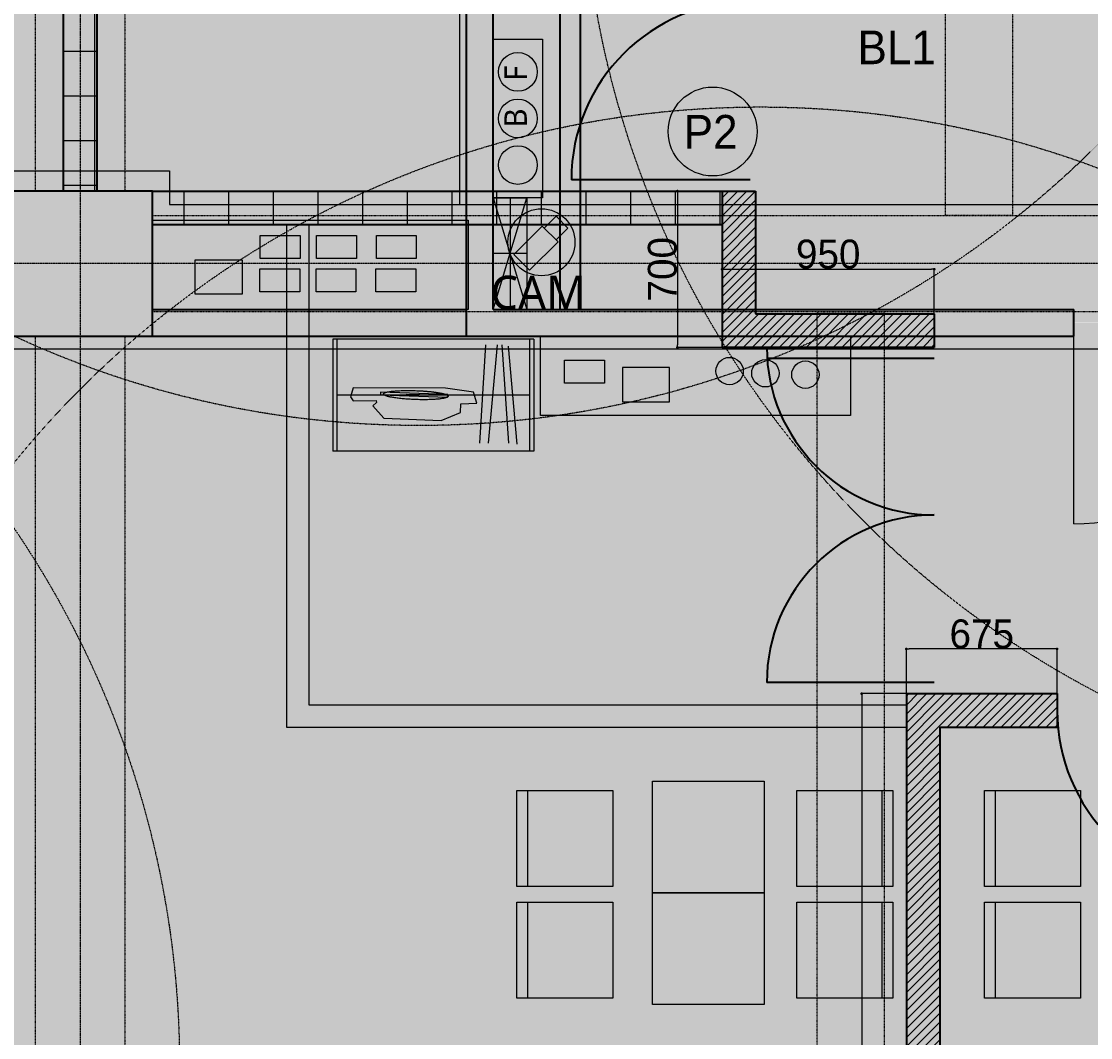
# Model space of a CAD drawing. Header units: millimetres. Extents: x -376000 to 292178, y -193032 to 188048.
# Drawn here: x -276128 to -271341, y 60384 to 64933 of the extents above; entities that cross this region are included whole.
import ezdxf

# ---------------------------------------------------------------- set-up
doc = ezdxf.new("R2010")
doc.units = ezdxf.units.MM
doc.header["$PDMODE"] = 1
doc.header["$PDSIZE"] = -2
for name, pattern in [('VW-01 短破線', [2.116125, 1.058062, -1.058062]), ('ラインタイプ-1', [2.116531, 1.058062, -1.058469]), ('ラインタイプ-28', [1.058161, 0.705383, -0.352778]), ('ラインタイプ-6', [5.291531, 3.175, -1.058062, 0.352704, -0.705764]), ('短破線', [2.116125, 1.058062, -1.058062])]:
    doc.linetypes.add(name, pattern=pattern)
for name, color, linetype, lineweight, true_color in [('02_0.25', 1, 'Continuous', 25, 0xff0000), ('02_線種-添景（家具・植栽)', 7, '短破線', 13, 0x555555), ('04_0.10', 7, 'Continuous', 9, 0x0099ff), ('05_0.05点線', 9, 'ラインタイプ-28', 5, 0x808080), ('06一点鎖線', 7, 'ラインタイプ-6', 9, 0x9999ff), ('08_ハッチ・色', 7, 'Continuous', 5, 0x888888)]:
    doc.layers.add(name, color=color, linetype=linetype, lineweight=lineweight, true_color=true_color)
for name, color, linetype, lineweight in [('07_文字・記号', 7, 'Continuous', 9), ('_セキュリティー (2D)', 7, 'Continuous', 5), ('_什器 (2D)', 7, 'Continuous', 5), ('_塗（エリア） (2D)', 7, 'Continuous', 5), ('_塗（壁） (2D)', 7, 'Continuous', 5), ('_天井プロット (2D)', 7, 'Continuous', 5), ('_平面図(既存部) (2D)', 7, 'Continuous', 5), ('_平面図（新設） (2D)', 7, 'Continuous', 5), ('_梁 (2D)', 7, 'Continuous', 5), ('_給排水ガス (2D)', 7, 'Continuous', 5), ('_解体部 (2D)', 7, 'Continuous', 5), ('寸法', 7, 'Continuous', 5)]:
    doc.layers.add(name, color=color, linetype=linetype, lineweight=lineweight)
doc.styles.add('Hiragino Kaku Gothic Pro W3', font='', dxfattribs={"bigfont": 'Hiragino Kaku Gothic Pro W3'})
doc.styles.add('Hiragino Sans W3', font='', dxfattribs={"bigfont": 'Hiragino Sans W3'})
doc.styles.add('Yu Gothic UI', font='Yu Gothic UI.ttf')
doc.styles.add('ＭＳ Ｐゴシック', font='MS PGothic.ttf')
doc.styles.get('Hiragino Kaku Gothic Pro W3').set_extended_font_data('Hiragino Kaku Gothic Pro W3')
doc.styles.get('Hiragino Sans W3').set_extended_font_data('Hiragino Sans W3')
doc.dimstyles.new('建具表寸法', dxfattribs={"dimtxt": 161.781684, "dimasz": 0.199988, "dimexe": 0, "dimexo": 0.3, "dimgap": 0.005, "dimtad": 1, "dimdsep": 46, "dimtxsty": 'Hiragino Sans W3', "dimblk": 'DOT', "dimblk1": 'DOT', "dimblk2": 'DOT', "dimcen": 0, "dimazin": 0, "dimtfac": 1, "dimtix": 1, "dimtmove": 0, "dimatfit": 0, "dimldrblk": 'VW_FILLEDARROW', "dimfxl": 1, "dimfrac": 2, "dimtolj": 1, "dimarcsym": 0})
pattern_1 = [(0, (0, 0), (1e-14, 200), []), (90, (8e-15, 133.33), (200, 0), [])]
pattern_2 = [(45, (47.625, -79.375), (47.451041, 7.238696), [])]

# ---------------------------------------------------------------- blocks, each defined once
blk = doc.blocks.new('給排水ガス (2D)')
at = {"layer": '07_文字・記号', "color": 5, "lineweight": 18, "true_color": 0x0000ff}
for p, q in [((-274165.8, 64113.6), (-274165.8, 67894.5)), ((-276315.8, 64263.6), (-275465.8, 64263.6)), ((-275465.8, 64263.6), (-275465.8, 64113.6)), ((-275465.8, 64113.6), (-269355.5, 64113.6)), ((-277507.9, 63467.6), (-268507.9, 63467.6))]:
    blk.add_line(p, q, dxfattribs=at)
blk = doc.blocks.new('塗（エリア） (2D)')
at = {"layer": '08_ハッチ・色', "linetype": 'Continuous', "lineweight": 0, "true_color": 0xffa264, "transparency": 33554636}
for points in [[(-282765.8, 71098.6), (-271765.8, 71098.6), (-271776.8, 67761.5), (-274079.8, 67761.5), (-274068.8, 63583.6), (-282765.8, 63583.6)], [(-282885.8, 63583.6), (-268715.8, 63583.6), (-268715.8, 56613.6), (-282885.8, 56613.6)]]:
    blk.add_hatch(color=21, dxfattribs=at).paths.add_polyline_path(points)
at = {"layer": '08_ハッチ・色', "linetype": 'Continuous', "lineweight": 0, "true_color": 0xd9d2ae, "transparency": 33554559}
blk.add_hatch(color=9, dxfattribs=at).paths.add_polyline_path([(-266890.8, 64098.6), (-268765.8, 64098.6), (-268765.8, 63583.6), (-273670.3, 63584.4), (-273670.3, 65234.2), (-271765.8, 65233.3), (-271765.8, 66143.6), (-268735.8, 66143.6), (-268735.8, 67398.6), (-266815.8, 67398.6), (-266815.8, 64098.6)])
at = {"layer": '08_ハッチ・色', "color": 254, "linetype": 'Continuous', "transparency": 33554687}
blk.add_solid([(-274075.3, 63583.6), (-273670.3, 63583.6), (-274075.3, 65228.4), (-273670.3, 65228.4)], dxfattribs=at)
blk = doc.blocks.new('グループ-1115')
at = {"layer": '02_線種-添景（家具・植栽)', "color": 7, "linetype": 'Continuous', "lineweight": 13}
blk.add_line((-274405.5, 63265), (-274343.5, 63262.8), dxfattribs=at)
at = {"layer": '02_線種-添景（家具・植栽)', "color": 7, "linetype": 'Continuous', "lineweight": 13, "flags": 128}
blk.add_lwpolyline([(-274520, 63261.9), (-274219.7, 63251.6), (-274219.3, 63262.9), (-274519.6, 63273.3)], close=True, dxfattribs=at)
blk = doc.blocks.new('グループ-1116')
at = {"layer": '02_線種-添景（家具・植栽)', "color": 7, "linetype": 'Continuous', "lineweight": 13, "flags": 128}
blk.add_lwpolyline([(-274505.9, 63156.4), (-274248, 63146.3), (-274161.7, 63182.3), (-274160.4, 63220.3), (-274088.3, 63223.8), (-274104.6, 63273.4), (-274229, 63291.5), (-274643.2, 63292), (-274654.6, 63252.4), (-274643.2, 63235.2), (-274540.1, 63235.4), (-274537.5, 63227.3), (-274554, 63211.9), (-274505.9, 63156.4)], dxfattribs=at)
at = {"layer": '02_線種-添景（家具・植栽)', "color": 7, "linetype": 'Continuous', "lineweight": 13}
blk.add_open_spline([(-274289.2, 63274.9), (-274322.7, 63278.7), (-274400.4, 63281.4), (-274467.8, 63278.4), (-274506.9, 63270.4), (-274507.3, 63259.7), (-274468.8, 63249.1), (-274401.7, 63241.4), (-274324.1, 63238.7), (-274256.6, 63241.8), (-274217.5, 63249.7), (-274217.1, 63260.4), (-274255.6, 63271), (-274289.2, 63274.9)], degree=2, dxfattribs=at)
at = {"layer": '02_線種-添景（家具・植栽)', "color": 7}
blk.add_blockref('グループ-1115', (0, 0), dxfattribs=at)
blk = doc.blocks.new('グループ-1117')
at = {"layer": '02_線種-添景（家具・植栽)', "color": 7, "linetype": 'Continuous', "lineweight": 13, "transparency": 33554687}
for p, q in [((-274733.9, 63509.8), (-274733.9, 63009.8)), ((-273833.9, 63509.8), (-274733.9, 63509.8)), ((-274713.9, 63009.8), (-274713.9, 63509.8)), ((-274050.8, 63484.9), (-274076.9, 63044.9)), ((-273998.6, 63484.9), (-274037.7, 63044.9)), ((-273977.4, 63484.9), (-273946.9, 63044.9)), ((-273853.9, 63509.8), (-273853.9, 63009.8)), ((-273833.9, 63509.8), (-273833.9, 63009.8)), ((-273948.9, 63479.8), (-273909.8, 63039.8)), ((-273853.9, 63259.8), (-274713.9, 63259.8)), ((-273833.9, 63009.8), (-274733.9, 63009.8))]:
    blk.add_line(p, q, dxfattribs=at)
at = {"layer": '02_線種-添景（家具・植栽)', "color": 7}
blk.add_blockref('グループ-1116', (0, 0), dxfattribs=at)
blk = doc.blocks.new('グループ-1130')
at = {"layer": '02_線種-添景（家具・植栽)', "color": 7, "linetype": 'Continuous', "lineweight": 13}
blk.add_line((-274405.5, 63265), (-274343.5, 63262.8), dxfattribs=at)
at = {"layer": '02_線種-添景（家具・植栽)', "color": 7, "linetype": 'Continuous', "lineweight": 13, "flags": 128}
blk.add_lwpolyline([(-274520, 63261.9), (-274219.7, 63251.6), (-274219.3, 63262.9), (-274519.6, 63273.3)], close=True, dxfattribs=at)
blk = doc.blocks.new('グループ-1131')
at = {"layer": '02_線種-添景（家具・植栽)', "color": 7, "linetype": 'Continuous', "lineweight": 13, "flags": 128}
blk.add_lwpolyline([(-274505.9, 63156.4), (-274248, 63146.3), (-274161.7, 63182.3), (-274160.4, 63220.3), (-274088.3, 63223.8), (-274104.6, 63273.4), (-274229, 63291.5), (-274643.2, 63292), (-274654.6, 63252.4), (-274643.2, 63235.2), (-274540.1, 63235.4), (-274537.5, 63227.3), (-274554, 63211.9), (-274505.9, 63156.4)], dxfattribs=at)
at = {"layer": '02_線種-添景（家具・植栽)', "color": 7, "linetype": 'Continuous', "lineweight": 13}
blk.add_open_spline([(-274289.2, 63274.9), (-274322.7, 63278.7), (-274400.4, 63281.4), (-274467.8, 63278.4), (-274506.9, 63270.4), (-274507.3, 63259.7), (-274468.8, 63249.1), (-274401.7, 63241.4), (-274324.1, 63238.7), (-274256.6, 63241.8), (-274217.5, 63249.7), (-274217.1, 63260.4), (-274255.6, 63271), (-274289.2, 63274.9)], degree=2, dxfattribs=at)
at = {"layer": '02_線種-添景（家具・植栽)', "color": 7}
blk.add_blockref('グループ-1130', (0, 0), dxfattribs=at)
blk = doc.blocks.new('グループ-1132')
at = {"layer": '02_線種-添景（家具・植栽)', "color": 7, "linetype": 'Continuous', "lineweight": 13, "transparency": 33554687}
for p, q in [((-274733.9, 63509.8), (-274733.9, 63009.8)), ((-273833.9, 63509.8), (-274733.9, 63509.8)), ((-274713.9, 63009.8), (-274713.9, 63509.8)), ((-274050.8, 63484.9), (-274076.9, 63044.9)), ((-273998.6, 63484.9), (-274037.7, 63044.9)), ((-273977.4, 63484.9), (-273946.9, 63044.9)), ((-273853.9, 63509.8), (-273853.9, 63009.8)), ((-273833.9, 63509.8), (-273833.9, 63009.8)), ((-273948.9, 63479.8), (-273909.8, 63039.8)), ((-273853.9, 63259.8), (-274713.9, 63259.8)), ((-273833.9, 63009.8), (-274733.9, 63009.8))]:
    blk.add_line(p, q, dxfattribs=at)
at = {"layer": '02_線種-添景（家具・植栽)', "color": 7}
blk.add_blockref('グループ-1131', (0, 0), dxfattribs=at)
blk = doc.blocks.new('グループ-1133')
at = {"layer": '02_線種-添景（家具・植栽)', "color": 7, "linetype": 'Continuous', "lineweight": 13}
blk.add_line((-271767.9, 60990), (-271767.9, 60560), dxfattribs=at)
at = {"layer": '02_線種-添景（家具・植栽)', "color": 7, "linetype": 'Continuous', "lineweight": 13, "flags": 128}
blk.add_lwpolyline([(-271815.7, 60560), (-271815.7, 60990), (-271385.7, 60990), (-271385.7, 60560)], close=True, dxfattribs=at)
blk = doc.blocks.new('グループ-1134')
at = {"layer": '02_線種-添景（家具・植栽)', "color": 7, "linetype": 'Continuous', "lineweight": 13}
blk.add_line((-270180, 60560), (-270180, 60990), dxfattribs=at)
at = {"layer": '02_線種-添景（家具・植栽)', "color": 7, "linetype": 'Continuous', "lineweight": 13, "flags": 128}
blk.add_lwpolyline([(-270132.2, 60990), (-270132.2, 60560), (-270562.2, 60560), (-270562.2, 60990)], close=True, dxfattribs=at)
blk = doc.blocks.new('グループ-1135')
at = {"layer": '02_線種-添景（家具・植栽)', "color": 7, "linetype": 'Continuous', "lineweight": 13, "flags": 128}
blk.add_lwpolyline([(-271207.2, 61032), (-270707.2, 61032), (-270707.2, 60532), (-271207.2, 60532)], close=True, dxfattribs=at)
at = {"layer": '02_線種-添景（家具・植栽)', "color": 7}
for name in ['グループ-1133', 'グループ-1134']:
    blk.add_blockref(name, (0, 0), dxfattribs=at)
blk = doc.blocks.new('グループ-1136')
at = {"layer": '02_線種-添景（家具・植栽)', "color": 7, "linetype": 'Continuous', "lineweight": 13}
blk.add_line((-273862.6, 60990), (-273862.6, 60560), dxfattribs=at)
at = {"layer": '02_線種-添景（家具・植栽)', "color": 7, "linetype": 'Continuous', "lineweight": 13, "flags": 128}
blk.add_lwpolyline([(-273910.3, 60560), (-273910.3, 60990), (-273480.3, 60990), (-273480.3, 60560)], close=True, dxfattribs=at)
blk = doc.blocks.new('グループ-1137')
at = {"layer": '02_線種-添景（家具・植栽)', "color": 7, "linetype": 'Continuous', "lineweight": 13}
blk.add_line((-272274.7, 60560), (-272274.7, 60990), dxfattribs=at)
at = {"layer": '02_線種-添景（家具・植栽)', "color": 7, "linetype": 'Continuous', "lineweight": 13, "flags": 128}
blk.add_lwpolyline([(-272226.9, 60990), (-272226.9, 60560), (-272656.9, 60560), (-272656.9, 60990)], close=True, dxfattribs=at)
blk = doc.blocks.new('グループ-1138')
at = {"layer": '02_線種-添景（家具・植栽)', "color": 7, "linetype": 'Continuous', "lineweight": 13, "flags": 128}
blk.add_lwpolyline([(-273301.9, 61032), (-272801.9, 61032), (-272801.9, 60532), (-273301.9, 60532)], close=True, dxfattribs=at)
at = {"layer": '02_線種-添景（家具・植栽)', "color": 7}
for name in ['グループ-1136', 'グループ-1137']:
    blk.add_blockref(name, (0, 0), dxfattribs=at)
blk = doc.blocks.new('グループ-1139')
at = {"layer": '02_線種-添景（家具・植栽)', "color": 7, "linetype": 'Continuous', "lineweight": 13}
blk.add_line((-271767.9, 61490), (-271767.9, 61060), dxfattribs=at)
at = {"layer": '02_線種-添景（家具・植栽)', "color": 7, "linetype": 'Continuous', "lineweight": 13, "flags": 128}
blk.add_lwpolyline([(-271815.7, 61060), (-271815.7, 61490), (-271385.7, 61490), (-271385.7, 61060)], close=True, dxfattribs=at)
blk = doc.blocks.new('グループ-1140')
at = {"layer": '02_線種-添景（家具・植栽)', "color": 7, "linetype": 'Continuous', "lineweight": 13}
blk.add_line((-270180, 61060), (-270180, 61490), dxfattribs=at)
at = {"layer": '02_線種-添景（家具・植栽)', "color": 7, "linetype": 'Continuous', "lineweight": 13, "flags": 128}
blk.add_lwpolyline([(-270132.2, 61490), (-270132.2, 61060), (-270562.2, 61060), (-270562.2, 61490)], close=True, dxfattribs=at)
blk = doc.blocks.new('グループ-1141')
at = {"layer": '02_線種-添景（家具・植栽)', "color": 7, "linetype": 'Continuous', "lineweight": 13, "flags": 128}
blk.add_lwpolyline([(-271207.2, 61532), (-270707.2, 61532), (-270707.2, 61032), (-271207.2, 61032)], close=True, dxfattribs=at)
at = {"layer": '02_線種-添景（家具・植栽)', "color": 7}
for name in ['グループ-1139', 'グループ-1140']:
    blk.add_blockref(name, (0, 0), dxfattribs=at)
blk = doc.blocks.new('グループ-1142')
at = {"layer": '02_線種-添景（家具・植栽)', "color": 7, "linetype": 'Continuous', "lineweight": 13}
blk.add_line((-273862.6, 61490), (-273862.6, 61060), dxfattribs=at)
at = {"layer": '02_線種-添景（家具・植栽)', "color": 7, "linetype": 'Continuous', "lineweight": 13, "flags": 128}
blk.add_lwpolyline([(-273910.3, 61060), (-273910.3, 61490), (-273480.3, 61490), (-273480.3, 61060)], close=True, dxfattribs=at)
blk = doc.blocks.new('グループ-1143')
at = {"layer": '02_線種-添景（家具・植栽)', "color": 7, "linetype": 'Continuous', "lineweight": 13}
blk.add_line((-272274.7, 61060), (-272274.7, 61490), dxfattribs=at)
at = {"layer": '02_線種-添景（家具・植栽)', "color": 7, "linetype": 'Continuous', "lineweight": 13, "flags": 128}
blk.add_lwpolyline([(-272226.9, 61490), (-272226.9, 61060), (-272656.9, 61060), (-272656.9, 61490)], close=True, dxfattribs=at)
blk = doc.blocks.new('グループ-1144')
at = {"layer": '02_線種-添景（家具・植栽)', "color": 7, "linetype": 'Continuous', "lineweight": 13, "flags": 128}
blk.add_lwpolyline([(-273301.9, 61532), (-272801.9, 61532), (-272801.9, 61032), (-273301.9, 61032)], close=True, dxfattribs=at)
at = {"layer": '02_線種-添景（家具・植栽)', "color": 7}
for name in ['グループ-1142', 'グループ-1143']:
    blk.add_blockref(name, (0, 0), dxfattribs=at)
blk = doc.blocks.new('什器 (2D)')
at = {"layer": '02_線種-添景（家具・植栽)', "color": 7, "linetype": 'Continuous', "lineweight": 13, "flags": 128}
for points in [[(-275540.8, 63643.6), (-275540.8, 64043.6), (-274127.4, 64043.6), (-274127.4, 63643.6)], [(-272415.8, 63523.6), (-272415.8, 63168.4), (-273804, 63168.4), (-273804, 63523.6)], [(-272415.8, 63523.6), (-272415.8, 63168.4), (-273804, 63168.4), (-273804, 63523.6)]]:
    blk.add_lwpolyline(points, close=True, dxfattribs=at)
at = {"layer": '02_線種-添景（家具・植栽)', "color": 7, "linetype": 'Continuous', "lineweight": 13, "transparency": 33554687, "flags": 128}
for points in [[(-275058.4, 63872.1), (-275058.4, 63975), (-274880.2, 63975), (-274880.2, 63872.1)], [(-274806.5, 63872.1), (-274806.5, 63975), (-274628.3, 63975), (-274628.3, 63872.1)], [(-274538.6, 63872.1), (-274538.6, 63975), (-274360.5, 63975), (-274360.5, 63872.1)], [(-275350, 63865.8), (-275139.5, 63865.8), (-275139.5, 63712), (-275350, 63712)], [(-275060.2, 63722.6), (-275060.2, 63825.4), (-274882.1, 63825.4), (-274882.1, 63722.6)], [(-274808.3, 63722.6), (-274808.3, 63825.4), (-274630.2, 63825.4), (-274630.2, 63722.6)], [(-274540.5, 63722.6), (-274540.5, 63825.4), (-274362.3, 63825.4), (-274362.3, 63722.6)], [(-273517.6, 63416.2), (-273517.6, 63313.3), (-273695.8, 63313.3), (-273695.8, 63416.2)], [(-273517.6, 63416.2), (-273517.6, 63313.3), (-273695.8, 63313.3), (-273695.8, 63416.2)], [(-273226, 63384), (-273436.5, 63384), (-273436.5, 63230.1), (-273226, 63230.1)], [(-273226, 63384), (-273436.5, 63384), (-273436.5, 63230.1), (-273226, 63230.1)]]:
    blk.add_lwpolyline(points, close=True, dxfattribs=at)
at = {"layer": '02_線種-添景（家具・植栽)', "color": 7, "linetype": 'Continuous', "lineweight": 13, "transparency": 33554687}
for centre in [(-272957.2, 63367.8), (-272957.2, 63367.8), (-272797.2, 63357.8), (-272797.2, 63357.8), (-272618, 63351.6), (-272618, 63351.6)]:
    blk.add_circle(centre, 61.2, dxfattribs=at)
at = {"layer": '02_線種-添景（家具・植栽)', "color": 7, "transparency": 33554687}
for name in ['グループ-1117', 'グループ-1132']:
    blk.add_blockref(name, (0, 0), dxfattribs=at)
at = {"layer": '02_線種-添景（家具・植栽)', "color": 7}
for name in ['グループ-1144', 'グループ-1141', 'グループ-1138', 'グループ-1135']:
    blk.add_blockref(name, (0, 0), dxfattribs=at)
blk = doc.blocks.new('塗（壁） (2D)')
at = {"layer": '08_ハッチ・色', "linetype": 'Continuous', "lineweight": 0}
blk.add_hatch(color=120, dxfattribs=at).paths.add_polyline_path([(-275540.8, 63523.6), (-275540.8, 63643.6), (-274135.3, 63643.6), (-274135.3, 63523.6)])
at = {"layer": '08_ハッチ・色', "color": 160}
for points in [[(-274015.3, 65175), (-274135.3, 65175), (-274015.3, 63643.6), (-274135.3, 63643.6)], [(-271415.8, 63523.6), (-271415.8, 63643.6), (-274135.3, 63523.6), (-274135.3, 63643.6)]]:
    blk.add_solid(points, dxfattribs=at)
at = {"layer": '08_ハッチ・色', "color": 141}
blk.add_solid([(-273715.3, 63643.6), (-273625.3, 63643.6), (-273715.3, 65175), (-273625.3, 65175)], dxfattribs=at)
at = {"layer": '08_ハッチ・色', "color": 253, "true_color": 0xaaaaaa}
blk.add_solid([(-276190.8, 63523.6), (-275540.8, 63523.6), (-276190.8, 64173.6), (-275540.8, 64173.6)], dxfattribs=at)
blk = doc.blocks.new('平面図(既存部) (2D)')
at = {"layer": '02_0.25'}
for p, q in [((-275540.756, 64173.559), (-276190.756, 64173.559)), ((-275540.756, 63523.559), (-275540.756, 64173.559)), ((-276190.756, 63523.559), (-275540.756, 63523.559))]:
    blk.add_line(p, q, dxfattribs=at)
at = {"layer": '06一点鎖線'}
for p, q in [((-275865.756, 72935.684), (-275865.756, 54935.684)), ((-275865.756, 72935.684), (-275865.756, 54935.684)), ((-259082.078, 63848.559), (-303576.26, 63848.559)), ((-259082.078, 63848.559), (-303576.26, 63848.559))]:
    blk.add_line(p, q, dxfattribs=at)
blk = doc.blocks.new('_Dot')
at = {"color": 0, "linetype": 'ByBlock', "lineweight": -2}
blk.add_line((-0.5, 0), (-1, 0), dxfattribs=at)
at = {"color": 0, "linetype": 'ByBlock', "const_width": 0.5}
blk.add_lwpolyline([(-0.25, 0, 1), (0.25, 0, 1)], format="xyb", close=True, dxfattribs=at)
blk = doc.blocks.new('*D261')
at = {"layer": 'Defpoints', "color": 0}
for p in [(-272990.8, 64173.6), (-273190.8, 63473.6), (-272990.8, 63473.6)]:
    blk.add_point(p, dxfattribs=at)
at = {"layer": '寸法', "color": 0, "lineweight": -2}
for p, q in [((-272991.1, 64173.6), (-273190.8, 64173.6)), ((-273190.8, 64161.6), (-273190.8, 63485.6)), ((-272991.1, 63473.6), (-273190.8, 63473.6))]:
    blk.add_line(p, q, dxfattribs=at)
at = {"layer": '寸法', "color": 0, "lineweight": -2, "xscale": 11.999267578125, "yscale": 11.999267578125, "zscale": 11.999267578125}
for p, rotation in [((-273190.8, 64173.6), 90), ((-273190.8, 63473.6), 270)]:
    blk.add_blockref('_Dot', p, dxfattribs=dict(at, rotation=rotation))
at = {"layer": '寸法', "color": 0, "insert": (-273257.7, 63823.6), "char_height": 129.43, "attachment_point": 5, "rotation": 90, "style": 'Hiragino Kaku Gothic Pro W3'}
blk.add_mtext('\\A1;700', dxfattribs=at)
blk = doc.blocks.new('VW_FILLEDARROW')
at = {"color": 0, "linetype": 'Continuous', "lineweight": 5, "transparency": 16777216, "flags": 128}
blk.add_lwpolyline([(-161.33, 43.23), (0, 0), (-161.33, -43.23)], close=True, dxfattribs=at)
blk = doc.blocks.new('*D262')
at = {"layer": 'Defpoints', "color": 0}
for p in [(-272040.8, 63823.6), (-272990.8, 63623.6), (-272040.8, 63623.6)]:
    blk.add_point(p, dxfattribs=at)
at = {"layer": '寸法', "color": 0, "lineweight": -2}
for p, q in [((-272990.8, 63623.9), (-272990.8, 63823.6)), ((-272978.8, 63823.6), (-272052.8, 63823.6)), ((-272040.8, 63623.9), (-272040.8, 63823.6))]:
    blk.add_line(p, q, dxfattribs=at)
at = {"layer": '寸法', "color": 0, "lineweight": -2, "xscale": 11.999267578125, "yscale": 11.999267578125, "zscale": 11.999267578125, "rotation": 180}
blk.add_blockref('_Dot', (-272990.8, 63823.6), dxfattribs=at)
at = {"layer": '寸法', "color": 0, "lineweight": -2, "xscale": 11.999267578125, "yscale": 11.999267578125, "zscale": 11.999267578125}
blk.add_blockref('_Dot', (-272040.8, 63823.6), dxfattribs=at)
at = {"layer": '寸法', "color": 0, "insert": (-272515.8, 63890.6), "char_height": 129.43, "attachment_point": 5, "style": 'Hiragino Kaku Gothic Pro W3'}
blk.add_mtext('\\A1;950', dxfattribs=at)
blk = doc.blocks.new('*D269')
at = {"layer": 'Defpoints', "color": 0}
for p in [(-272165.8, 61923.6), (-272365.8, 56703.6), (-272165.8, 56703.6)]:
    blk.add_point(p, dxfattribs=at)
at = {"layer": '寸法', "color": 0, "lineweight": -2}
for p, q in [((-272166.1, 61923.6), (-272365.8, 61923.6)), ((-272365.8, 61911.6), (-272365.8, 56715.6)), ((-272166.1, 56703.6), (-272365.8, 56703.6))]:
    blk.add_line(p, q, dxfattribs=at)
at = {"layer": '寸法', "color": 0, "lineweight": -2, "xscale": 11.999267578125, "yscale": 11.999267578125, "zscale": 11.999267578125}
for p, rotation in [((-272365.8, 61923.6), 90), ((-272365.8, 56703.6), 270)]:
    blk.add_blockref('_Dot', p, dxfattribs=dict(at, rotation=rotation))
at = {"layer": '寸法', "color": 0, "insert": (-272432.8, 59313.6), "char_height": 129.43, "attachment_point": 5, "rotation": 90, "style": 'Hiragino Kaku Gothic Pro W3'}
blk.add_mtext('\\A1;5220', dxfattribs=at)
blk = doc.blocks.new('*D270')
at = {"layer": 'Defpoints', "color": 0}
for p in [(-272165.8, 62123.6), (-272165.8, 61923.6), (-271490.8, 61923.6)]:
    blk.add_point(p, dxfattribs=at)
at = {"layer": '寸法', "color": 0, "lineweight": -2}
for p, q in [((-272165.8, 61923.9), (-272165.8, 62123.6)), ((-271502.8, 62123.6), (-272153.8, 62123.6)), ((-271490.8, 61923.9), (-271490.8, 62123.6))]:
    blk.add_line(p, q, dxfattribs=at)
at = {"layer": '寸法', "color": 0, "lineweight": -2, "xscale": 11.999267578125, "yscale": 11.999267578125, "zscale": 11.999267578125, "rotation": 180}
blk.add_blockref('_Dot', (-272165.8, 62123.6), dxfattribs=at)
at = {"layer": '寸法', "color": 0, "lineweight": -2, "xscale": 11.999267578125, "yscale": 11.999267578125, "zscale": 11.999267578125}
blk.add_blockref('_Dot', (-271490.8, 62123.6), dxfattribs=at)
at = {"layer": '寸法', "color": 0, "insert": (-271828.3, 62190.4), "char_height": 129.43, "attachment_point": 5, "style": 'Hiragino Kaku Gothic Pro W3'}
blk.add_mtext('\\A1;675', dxfattribs=at)
blk = doc.blocks.new('グループ-698')
at = {"layer": '04_0.10'}
blk.add_line((-271415.8, 62683.6), (-271415.8, 63583.6), dxfattribs=at)
blk.add_arc((-271415.8, 63583.6), 900, 270, 0, dxfattribs=at)
blk = doc.blocks.new('平面図（新設） (2D)')
at = {"layer": '02_0.25'}
for p, q in [((-274135.256, 63523.559), (-274135.256, 65175.031)), ((-274015.256, 63643.559), (-274015.256, 65175.031)), ((-273715.256, 63643.559), (-273715.256, 65175.031)), ((-273625.256, 63643.559), (-273625.256, 65175.031)), ((-275540.756, 63643.559), (-274131.756, 63643.559)), ((-274015.256, 63643.559), (-271415.756, 63643.559)), ((-271415.756, 63523.559), (-271415.756, 63643.559)), ((-275540.756, 63523.559), (-274093.256, 63523.559)), ((-274093.256, 63523.559), (-271415.756, 63523.559))]:
    blk.add_line(p, q, dxfattribs=at)
at = {"layer": '04_0.10'}
blk.add_blockref('グループ-698', (0, 0), dxfattribs=at)
blk = doc.blocks.new('シンボル-５')
at = {"layer": '04_0.10', "color": 92, "true_color": 0x18d000, "flags": 128}
blk.add_lwpolyline([(-355, 110), (355, 110), (355, -110), (-355, -110)], close=True, dxfattribs=at)
at = {"layer": '04_0.10', "color": 92, "true_color": 0x18d000}
for centre in [(-208.6, 0), (0, 0), (208.6, 0)]:
    blk.add_circle(centre, 86.6, dxfattribs=at)
at = {"layer": '04_0.10', "color": 92, "true_color": 0x18d000, "char_height": 100.5, "attachment_point": 1, "line_spacing_factor": 1.006498, "style": 'Yu Gothic UI'}
for s, insert in [('B', (-40.4, 60.3)), ('F', (168.2, 60.3))]:
    blk.add_mtext(s, dxfattribs=dict(at, insert=insert))
blk = doc.blocks.new('シンボル-６')
at = {"layer": '04_0.10', "color": 92, "true_color": 0x14b500}
for p, q in [((-250, 75), (250, -75)), ((250, 75), (-250, -75)), ((0, -75), (0, 75)), ((250, 0), (-250, 0))]:
    blk.add_line(p, q, dxfattribs=at)
at = {"layer": '04_0.10', "color": 92, "true_color": 0x14b500, "flags": 128}
blk.add_lwpolyline([(-250, 75), (250, 75), (250, -75), (-250, -75)], close=True, dxfattribs=at)
blk = doc.blocks.new('天井プロット (2D)')
at = {"layer": '07_文字・記号', "color": 100, "linetype": 'VW-01 短破線', "true_color": 0x00ff3f}
for centre in [(-279720, 67440), (-274347.5, 67424), (-269320, 65740), (-279720, 60250), (-272820, 60250)]:
    blk.add_circle(centre, 4300, dxfattribs=at)
at = {"layer": '07_文字・記号', "color": 160, "true_color": 0x0036e9}
blk.add_circle((-273033.4, 64440), 199, dxfattribs=at)
blk.add_circle((-273033.4, 64440), 199, dxfattribs=at)
at = {"layer": '07_文字・記号', "color": 7, "rotation": 90}
for name, p in [('シンボル-５', (-273905.3, 64498.6)), ('シンボル-６', (-273940.3, 63893.6))]:
    blk.add_blockref(name, p, dxfattribs=at)
at = {"layer": '07_文字・記号', "color": 160, "true_color": 0x0036e9, "char_height": 150.76, "attachment_point": 1, "line_spacing_factor": 1.006498, "style": 'ＭＳ Ｐゴシック'}
for s, insert in [('BL1', (-272384.5, 64892.2)), ('P2', (-273162.9, 64514.2))]:
    blk.add_mtext(s, dxfattribs=dict(at, insert=insert))
blk = doc.blocks.new('グループ-1468')
at = {"layer": '04_0.10', "linetype": 'Continuous', "lineweight": 0, "true_color": 0xafb9da}
h = blk.add_hatch(color=9, dxfattribs=at)
edge = h.paths.add_edge_path()
edge.add_arc((0, 95.7), 150, 0, 360)
at = {"layer": '04_0.10', "color": 7, "lineweight": 13, "flags": 128}
for points in [[(65.5, 106.3), (12.5, 159.3), (65.5, 212.4), (118.6, 159.3)], [(-52.9, -29.8), (-123.6, 40.9), (3.7, 168.2), (74.4, 97.5)]]:
    blk.add_lwpolyline(points, close=True, dxfattribs=at)
at = {"layer": '04_0.10', "color": 7, "lineweight": 13}
blk.add_circle((0, 95.7), 150, dxfattribs=at)
blk = doc.blocks.new('防犯カメラ')
at = {"layer": '04_0.10'}
blk.add_blockref('グループ-1468', (0, 0), dxfattribs=at)
at = {"layer": '04_0.10', "color": 7, "insert": (-228.8, -130.2), "char_height": 150.76, "attachment_point": 4, "line_spacing_factor": 1.006498, "style": 'Yu Gothic UI'}
blk.add_mtext('CAM', dxfattribs=at)
blk = doc.blocks.new('セキュリティー (2D)')
at = {"layer": '04_0.10'}
blk.add_blockref('防犯カメラ', (-273799.6, 63848.6), dxfattribs=at)
blk = doc.blocks.new('梁 (2D)')
at = {"layer": '05_0.05点線', "color": 7, "linetype": 'ラインタイプ-1', "flags": 128}
for points in [[(-271990.756, 70873.559), (-271690.756, 70873.559), (-271690.756, 64063.559), (-271990.756, 64063.559)], [(-275665.756, 64173.559), (-276065.756, 64173.559), (-276065.756, 70523.559), (-275665.756, 70523.559)], [(-269290.756, 64063.559), (-269290.756, 63633.559), (-275540.756, 63633.559), (-275540.756, 64063.559)], [(-272565.756, 63633.559), (-272265.756, 63633.559), (-272265.756, 56923.559), (-272565.756, 56923.559)], [(-275665.756, 57173.559), (-276065.756, 57173.559), (-276065.756, 63523.559), (-275665.756, 63523.559)]]:
    blk.add_lwpolyline(points, close=True, dxfattribs=at)
blk = doc.blocks.new('解体部 (2D)')
at = {"layer": '08_ハッチ・色', "linetype": 'Continuous', "lineweight": 5, "true_color": 0x888888}
h = blk.add_hatch(dxfattribs=at)
h.set_pattern_fill('200角タイル', color=252, style=0, pattern_type=2)
h.set_pattern_definition(pattern_1)
h.paths.add_polyline_path([(-275940.756, 64173.559), (-275940.756, 70523.559), (-275790.756, 70523.559), (-275790.756, 64173.559)])
at = {"layer": '08_ハッチ・色', "linetype": 'Continuous', "lineweight": 5, "true_color": 0x888888, "transparency": 33554687}
h = blk.add_hatch(dxfattribs=at)
h.set_pattern_fill('200角タイル', color=252, style=0, pattern_type=2)
h.set_pattern_definition(pattern_1)
h.paths.add_polyline_path([(-272990.756, 64023.559), (-275540.756, 64023.559), (-275540.756, 64173.559), (-272990.756, 64173.559)])
at = {"layer": '08_ハッチ・色', "linetype": 'Continuous', "lineweight": 5}
h = blk.add_hatch(dxfattribs=at)
h.set_pattern_fill('デフォルトハッチング-1', style=0, pattern_type=2)
h.set_pattern_definition(pattern_2)
h.paths.add_polyline_path([(-272990.756, 63623.559), (-272990.756, 64173.559), (-272840.756, 64173.559), (-272840.756, 63623.559)])
h = blk.add_hatch(dxfattribs=at)
h.set_pattern_fill('デフォルトハッチング-1', style=0, pattern_type=2)
h.set_pattern_definition(pattern_2)
h.paths.add_polyline_path([(-272990.756, 63623.559), (-272040.756, 63623.559), (-272040.756, 63473.559), (-272990.756, 63473.559)])
h = blk.add_hatch(dxfattribs=at)
h.set_pattern_fill('デフォルトハッチング-1', style=0, pattern_type=2)
h.set_pattern_definition(pattern_2)
h.paths.add_polyline_path([(-272165.756, 61923.559), (-272015.756, 61923.559), (-272015.756, 56703.559), (-272165.756, 56703.559)])
h = blk.add_hatch(dxfattribs=at)
h.set_pattern_fill('デフォルトハッチング-1', style=0, pattern_type=2)
h.set_pattern_definition(pattern_2)
h.paths.add_polyline_path([(-272015.756, 61773.559), (-272015.756, 61923.559), (-271490.756, 61923.559), (-271490.756, 61773.559)])
at = {"layer": '02_0.25'}
for p, q in [((-275940.756, 70523.559), (-275940.756, 64173.559)), ((-275790.756, 70523.559), (-275790.756, 64173.559)), ((-272865.756, 64223.559), (-273665.756, 64223.559)), ((-275540.756, 64173.559), (-272990.756, 64173.559)), ((-272990.756, 64173.559), (-272840.756, 64173.559)), ((-272990.756, 64173.559), (-272990.756, 63473.559)), ((-272840.756, 64173.559), (-272840.756, 63623.559)), ((-275540.756, 64023.559), (-272990.756, 64023.559)), ((-272840.756, 63623.559), (-272040.756, 63623.559)), ((-272040.756, 63623.559), (-272040.756, 63473.559)), ((-272040.756, 63473.559), (-272990.756, 63473.559)), ((-272040.756, 63423.559), (-272790.756, 63423.559)), ((-272040.756, 61973.559), (-272790.756, 61973.559)), ((-272165.756, 61923.559), (-272165.756, 56703.559)), ((-272165.756, 61923.559), (-271490.756, 61923.559)), ((-271490.756, 61923.559), (-271490.756, 61773.559)), ((-272015.756, 61773.559), (-272015.756, 56523.559)), ((-272015.756, 61773.559), (-271490.756, 61773.559))]:
    blk.add_line(p, q, dxfattribs=at)
at = {"layer": '02_0.25', "lineweight": 5}
for p, q in [((-274940.756, 64023.559), (-274940.756, 61773.559)), ((-274840.756, 64023.559), (-274840.756, 61873.559)), ((-274840.756, 61873.559), (-272165.756, 61873.559)), ((-274940.756, 61773.559), (-272165.756, 61773.559))]:
    blk.add_line(p, q, dxfattribs=at)
at = {"layer": '02_0.25'}
for centre, radius, start, end in [((-272865.756, 64223.559), 800, 90, 180), ((-272040.756, 63473.559), 750, 180, 270), ((-272040.756, 61973.559), 750, 90, 180), ((-270690.756, 61848.559), 800, 180, 270)]:
    blk.add_arc(centre, radius, start, end, dxfattribs=at)
at = {"layer": '寸法'}
for base, p1, p2, picture, middle in [((-273190.756, 63473.559), (-272990.756, 64173.559), (-272990.756, 63473.559), '*D261', (-273257.711, 63823.559)), ((-272365.756, 56703.559), (-272165.756, 61923.559), (-272165.756, 56703.559), '*D269', (-272432.796, 59313.559))]:
    dim = blk.add_linear_dim(base=base, p1=p1, p2=p2, angle=270, dimstyle='建具表寸法', override={"dimtxt": 129.425347, "dimasz": 11.999268, "dimgap": 0.3, "dimpost": '<>', "dimtxsty": 'Hiragino Kaku Gothic Pro W3', "dimtmove": 2}, dxfattribs=at)
    dim.commit()
    dim.dimension.update_dxf_attribs({"geometry": picture, "text_midpoint": middle})
for base, p1, p2, picture, middle in [((-272040.756, 63823.559), (-272990.756, 63623.559), (-272040.756, 63623.559), '*D262', (-272515.756, 63890.599)), ((-272165.756, 62123.559), (-271490.756, 61923.559), (-272165.756, 61923.559), '*D270', (-271828.256, 62190.43))]:
    dim = blk.add_linear_dim(base=base, p1=p1, p2=p2, dimstyle='建具表寸法', override={"dimtxt": 129.425347, "dimasz": 11.999268, "dimgap": 0.3, "dimpost": '<>', "dimtxsty": 'Hiragino Kaku Gothic Pro W3', "dimtmove": 2}, dxfattribs=at)
    dim.commit()
    dim.dimension.update_dxf_attribs({"geometry": picture, "text_midpoint": middle})

msp = doc.modelspace()

# ---------------------------------------------------------------- block references
at = {"layer": '_什器 (2D)'}
msp.add_blockref('什器 (2D)', (0, 0), dxfattribs=at)
at = {"layer": '_塗（エリア） (2D)'}
msp.add_blockref('塗（エリア） (2D)', (0, 0), dxfattribs=at)
at = {"layer": '_塗（壁） (2D)'}
msp.add_blockref('塗（壁） (2D)', (0, 0), dxfattribs=at)
at = {"layer": '_給排水ガス (2D)'}
msp.add_blockref('給排水ガス (2D)', (0, 0), dxfattribs=at)

# ---------------------------------------------------------------- next in the draw order: block references
at = {"layer": '_平面図(既存部) (2D)'}
msp.add_blockref('平面図(既存部) (2D)', (0, 0), dxfattribs=at)

# ---------------------------------------------------------------- next in the draw order: block references
at = {"layer": '_解体部 (2D)'}
msp.add_blockref('解体部 (2D)', (0, 0), dxfattribs=at)

# ---------------------------------------------------------------- next in the draw order: block references
at = {"layer": '_平面図（新設） (2D)'}
msp.add_blockref('平面図（新設） (2D)', (0, 0), dxfattribs=at)

# ---------------------------------------------------------------- next in the draw order: block references
at = {"layer": '_天井プロット (2D)'}
msp.add_blockref('天井プロット (2D)', (0, 0), dxfattribs=at)

# ---------------------------------------------------------------- next in the draw order: block references
at = {"layer": '_セキュリティー (2D)'}
msp.add_blockref('セキュリティー (2D)', (0, 0), dxfattribs=at)

# ---------------------------------------------------------------- next in the draw order: block references
at = {"layer": '_梁 (2D)'}
msp.add_blockref('梁 (2D)', (0, 0), dxfattribs=at)

doc.saveas('drawing.dxf')
